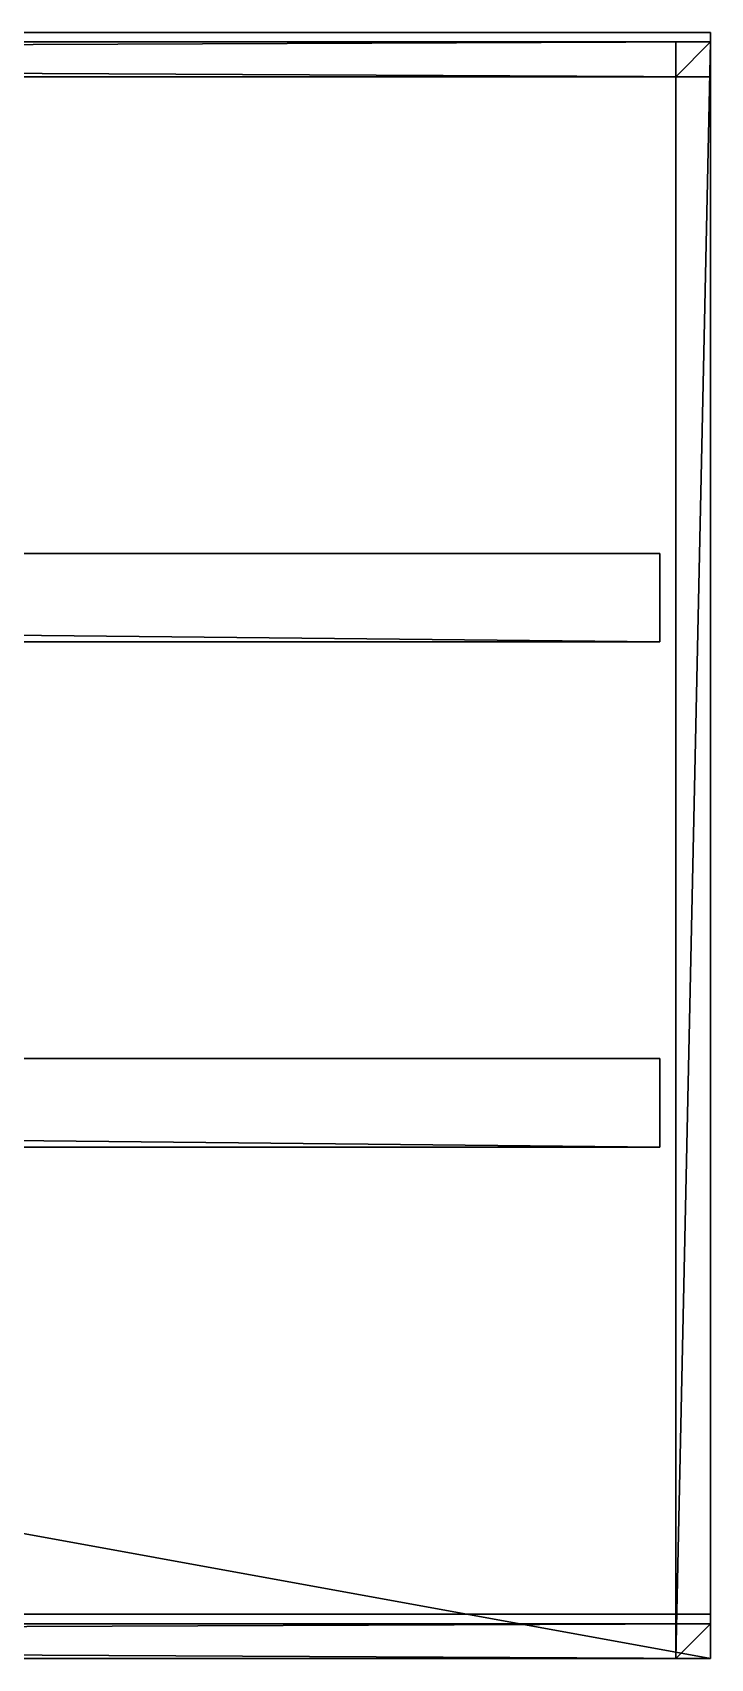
# Model space of a CAD drawing. Header units: millimetres. Extents: x -3100 to 14040, y -1280 to 1295.
# Drawn here: x 12966 to 14040, y -1280 to 1295 of the extents above; entities that cross this region are included whole.
import ezdxf

# ---------------------------------------------------------------- set-up
doc = ezdxf.new("R2010")
doc.units = ezdxf.units.MM

msp = doc.modelspace()

# ---------------------------------------------------------------- linework, layer by layer
at = {"layer": 'CAD_75LAB'}
for points in [[(14040, 1295, 1250), (-40, 1295, 1250), (-40, 1295, 1320)], [(14040, 1295, 1320), (14040, 1295, 1250), (-40, 1295, 1320)], [(14040, 1225, 1250), (-40, 1225, 1250), (-40, 1295, 1250)], [(14040, 1295, 1250), (14040, 1225, 1250), (-40, 1295, 1250)], [(14040, 1225, 1320), (-40, 1295, 1320), (-40, 1225, 1320)], [(14040, 1295, 1320), (-40, 1295, 1320), (14040, 1225, 1320)], [(14040, 1225, 1320), (14040, 1225, 1250), (14040, 1295, 1250)], [(14040, 1225, 1320), (14040, 1295, 1250), (14040, 1295, 1320)], [(14040, 1280, 1160), (-40, 1280, 1160), (-40, 1280, 1250)], [(14040, 1280, 1250), (14040, 1280, 1160), (-40, 1280, 1250)], [(14040, -1280, 1160), (-40, -1280, 1160), (-40, 1280, 1160)], [(14040, 1280, 1160), (14040, -1280, 1160), (-40, 1280, 1160)], [(14040, -1280, 1250), (-40, 1280, 1250), (-40, -1280, 1250)], [(14040, 1280, 1250), (-40, 1280, 1250), (14040, -1280, 1250)], [(14040, 1280, 3995), (14040, 1280, 3940), (-40, 1280, 3940)], [(14040, 1280, 3995), (-40, 1280, 3940), (-40, 1280, 3995)], [(14040, 1280, 3940), (-40, 1225, 3940), (-40, 1280, 3940)], [(14040, 1280, 3940), (14040, 1225, 3940), (-40, 1225, 3940)], [(14040, 1280, 3995), (-40, 1280, 3995), (-40, 1225, 3995)], [(14040, 1280, 3995), (-40, 1225, 3995), (14040, 1225, 3995)], [(13985, 1280, 3940), (13985, 1280, 1250), (13985, 1225, 1250)], [(13985, 1225, 3940), (13985, 1280, 3940), (13985, 1225, 1250)], [(13985, 1280, 3940), (14040, 1280, 1250), (13985, 1280, 1250)], [(14040, 1280, 3940), (14040, 1280, 1250), (13985, 1280, 3940)], [(14040, 1280, 1250), (13985, 1225, 1250), (13985, 1280, 1250)], [(14040, 1280, 1250), (14040, 1225, 1250), (13985, 1225, 1250)], [(14040, 1280, 3940), (13985, 1280, 3940), (13985, 1225, 3940)], [(14040, 1280, 3940), (13985, 1225, 3940), (14040, 1225, 3940)], [(13985, -1280, 3995), (13985, 1280, 3940), (13985, -1280, 3940)], [(13985, -1280, 3995), (13985, 1280, 3995), (13985, 1280, 3940)], [(14040, 1280, 3995), (14040, 1280, 3940), (13985, 1280, 3940)], [(14040, 1280, 3995), (13985, 1280, 3940), (13985, 1280, 3995)], [(14040, 1280, 3940), (13985, -1280, 3940), (13985, 1280, 3940)], [(14040, 1280, 3940), (14040, -1280, 3940), (13985, -1280, 3940)], [(14040, 1280, 3995), (13985, 1280, 3995), (13985, -1280, 3995)], [(14040, 1280, 3995), (13985, -1280, 3995), (14040, -1280, 3995)], [(14040, -1280, 1250), (14040, -1280, 1160), (14040, 1280, 1160)], [(14040, -1280, 1250), (14040, 1280, 1160), (14040, 1280, 1250)], [(14040, 1280, 3940), (14040, 1225, 1250), (14040, 1280, 1250)], [(14040, 1225, 3940), (14040, 1225, 1250), (14040, 1280, 3940)], [(14040, 1225, 3995), (14040, 1225, 3940), (14040, 1280, 3940)], [(14040, 1225, 3995), (14040, 1280, 3940), (14040, 1280, 3995)], [(14040, -1280, 3995), (14040, -1280, 3940), (14040, 1280, 3940)], [(14040, -1280, 3995), (14040, 1280, 3940), (14040, 1280, 3995)], [(14040, 1225, 3995), (-40, 1225, 3940), (14040, 1225, 3940)], [(14040, 1225, 3995), (-40, 1225, 3995), (-40, 1225, 3940)], [(14040, 1225, 1250), (-40, 1225, 1320), (-40, 1225, 1250)], [(14040, 1225, 1320), (-40, 1225, 1320), (14040, 1225, 1250)], [(13985, 1225, 3940), (13985, 1225, 1250), (14040, 1225, 1250)], [(14040, 1225, 3940), (13985, 1225, 3940), (14040, 1225, 1250)], [(13960, 470, 1160), (13960, 470, 910), (300, 470, 910)], [(13960, 470, 1160), (300, 470, 910), (300, 470, 1160)], [(13960, 330, 910), (300, 330, 910), (300, 470, 910)], [(13960, 470, 910), (13960, 330, 910), (300, 470, 910)], [(13960, 330, 1160), (300, 470, 1160), (300, 330, 1160)], [(13960, 470, 1160), (300, 470, 1160), (13960, 330, 1160)], [(13960, 470, 1160), (13960, 330, 910), (13960, 470, 910)], [(13960, 330, 1160), (13960, 330, 910), (13960, 470, 1160)], [(13960, 330, 1160), (300, 330, 910), (13960, 330, 910)], [(13960, 330, 1160), (300, 330, 1160), (300, 330, 910)], [(13960, -330, 1160), (13960, -330, 910), (300, -330, 910)], [(13960, -330, 1160), (300, -330, 910), (300, -330, 1160)], [(13960, -470, 910), (300, -470, 910), (300, -330, 910)], [(13960, -330, 910), (13960, -470, 910), (300, -330, 910)], [(13960, -470, 1160), (300, -330, 1160), (300, -470, 1160)], [(13960, -330, 1160), (300, -330, 1160), (13960, -470, 1160)], [(13960, -330, 1160), (13960, -470, 910), (13960, -330, 910)], [(13960, -470, 1160), (13960, -470, 910), (13960, -330, 1160)], [(13960, -470, 1160), (300, -470, 910), (13960, -470, 910)], [(13960, -470, 1160), (300, -470, 1160), (300, -470, 910)], [(14040, -1210, 1250), (-40, -1210, 1250), (-40, -1210, 1320)], [(14040, -1210, 1320), (14040, -1210, 1250), (-40, -1210, 1320)], [(14040, -1280, 1250), (-40, -1280, 1250), (-40, -1210, 1250)], [(14040, -1210, 1250), (14040, -1280, 1250), (-40, -1210, 1250)], [(14040, -1280, 1320), (-40, -1210, 1320), (-40, -1280, 1320)], [(14040, -1210, 1320), (-40, -1210, 1320), (14040, -1280, 1320)], [(14040, -1280, 1320), (14040, -1280, 1250), (14040, -1210, 1250)], [(14040, -1280, 1320), (14040, -1210, 1250), (14040, -1210, 1320)], [(14040, -1225, 3995), (14040, -1225, 3940), (-40, -1225, 3940)], [(14040, -1225, 3995), (-40, -1225, 3940), (-40, -1225, 3995)], [(14040, -1225, 3940), (-40, -1280, 3940), (-40, -1225, 3940)], [(14040, -1225, 3940), (14040, -1280, 3940), (-40, -1280, 3940)], [(14040, -1225, 3995), (-40, -1225, 3995), (-40, -1280, 3995)], [(14040, -1225, 3995), (-40, -1280, 3995), (14040, -1280, 3995)], [(13985, -1225, 3940), (13985, -1225, 1250), (13985, -1280, 1250)], [(13985, -1280, 3940), (13985, -1225, 3940), (13985, -1280, 1250)], [(13985, -1225, 3940), (14040, -1225, 1250), (13985, -1225, 1250)], [(14040, -1225, 3940), (14040, -1225, 1250), (13985, -1225, 3940)], [(14040, -1225, 1250), (13985, -1280, 1250), (13985, -1225, 1250)], [(14040, -1225, 1250), (14040, -1280, 1250), (13985, -1280, 1250)], [(14040, -1225, 3940), (13985, -1225, 3940), (13985, -1280, 3940)], [(14040, -1225, 3940), (13985, -1280, 3940), (14040, -1280, 3940)], [(14040, -1225, 3940), (14040, -1280, 1250), (14040, -1225, 1250)], [(14040, -1280, 3940), (14040, -1280, 1250), (14040, -1225, 3940)], [(14040, -1280, 3995), (14040, -1280, 3940), (14040, -1225, 3940)], [(14040, -1280, 3995), (14040, -1225, 3940), (14040, -1225, 3995)], [(14040, -1280, 1160), (-40, -1280, 1250), (-40, -1280, 1160)], [(14040, -1280, 1250), (-40, -1280, 1250), (14040, -1280, 1160)], [(14040, -1280, 3995), (-40, -1280, 3940), (14040, -1280, 3940)], [(14040, -1280, 3995), (-40, -1280, 3995), (-40, -1280, 3940)], [(14040, -1280, 1250), (-40, -1280, 1320), (-40, -1280, 1250)], [(14040, -1280, 1320), (-40, -1280, 1320), (14040, -1280, 1250)], [(13985, -1280, 3940), (13985, -1280, 1250), (14040, -1280, 1250)], [(14040, -1280, 3940), (13985, -1280, 3940), (14040, -1280, 1250)], [(14040, -1280, 3995), (13985, -1280, 3940), (14040, -1280, 3940)], [(14040, -1280, 3995), (13985, -1280, 3995), (13985, -1280, 3940)]]:
    msp.add_3dface(points, dxfattribs=at)

doc.saveas('drawing.dxf')
